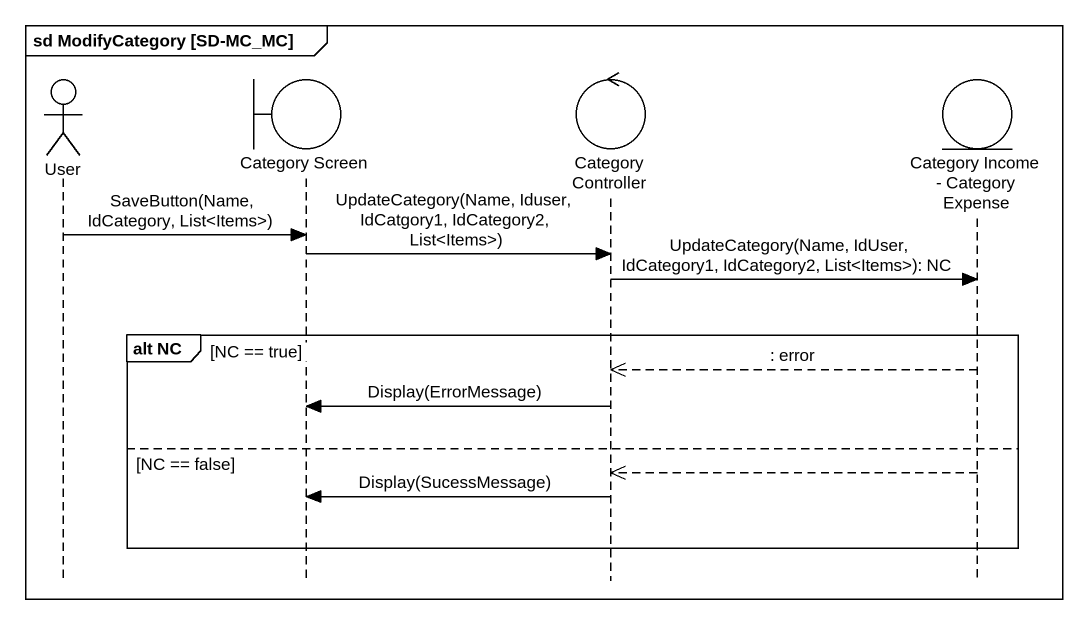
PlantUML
@startuml
mainframe sd ModifyCategory [SD-MC_MC]
hide footbox
actor User
boundary "Category Screen" as Category_Screen
control "Category Controller" as Category_Controller
entity "Category Income - Category Expense" as Category_Income_Category

User -> Category_Screen : SaveButton(Name, IdCategory, List<Items>)
Category_Screen -> Category_Controller : UpdateCategory(Name, Iduser, IdCatgory1, IdCategory2, List<Items>)
Category_Controller -> Category_Income_Category : UpdateCategory(Name, IdUser, IdCategory1, IdCategory2, List<Items>): NC
group alt NC [NC == true]
  Category_Income_Category -->> Category_Controller : : error
  Category_Controller -> Category_Screen : Display(ErrorMessage)
else NC == false
  Category_Income_Category -->> Category_Controller
  Category_Controller -> Category_Screen : Display(SucessMessage)
end
@enduml
